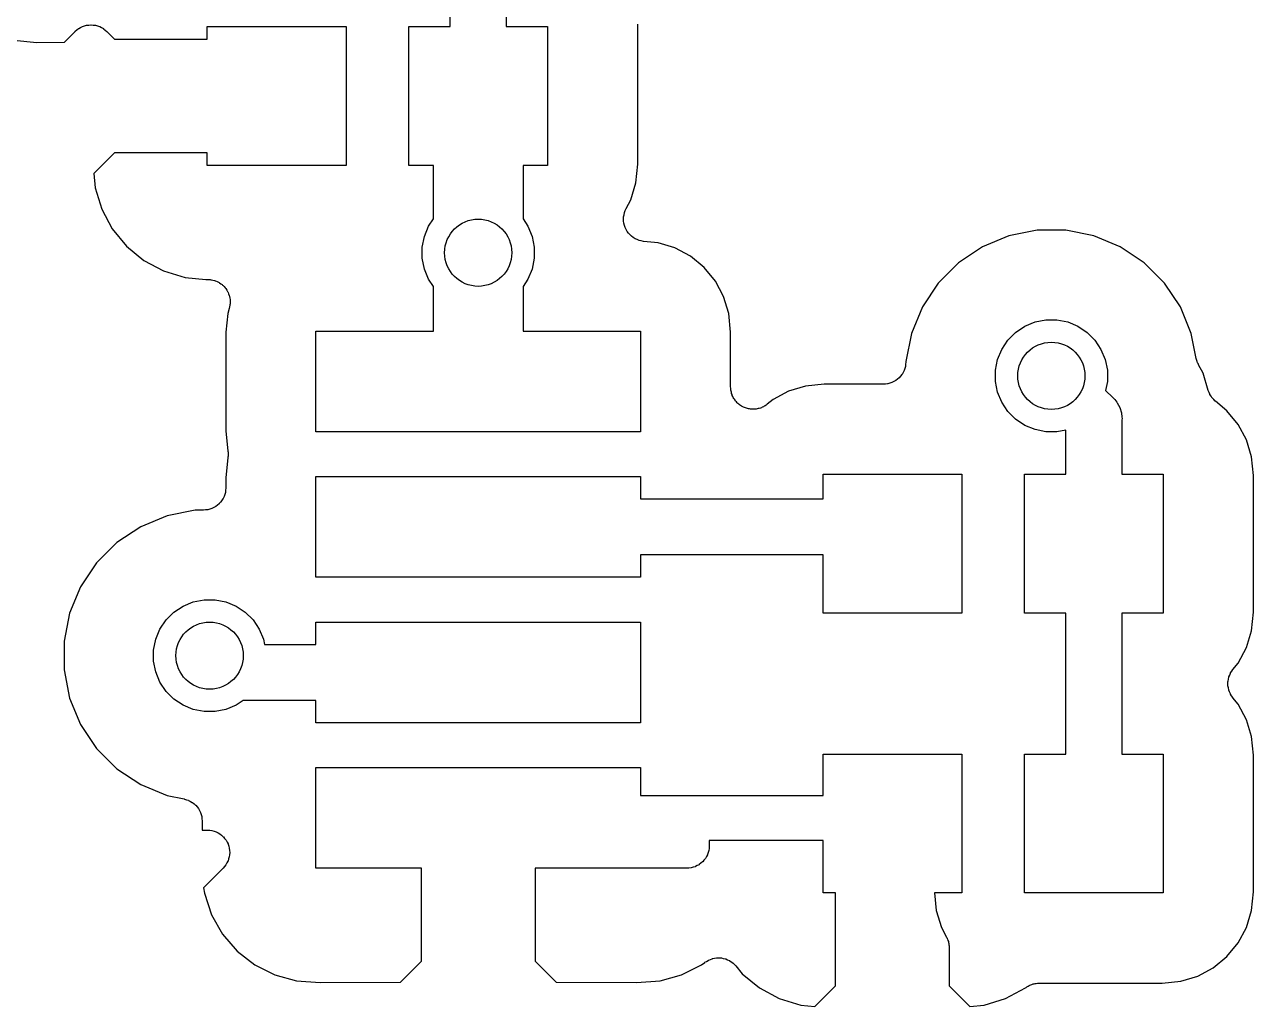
# Model space of a CAD drawing. Extents: x 4.8 to 7.88, y -6.14 to -3.94.
# Drawn here: x 6.0895 to 6.3056, y -5.8097 to -5.637 of the extents above; entities that cross this region are included whole.
import ezdxf

# ---------------------------------------------------------------- set-up
doc = ezdxf.new("R2010")
doc.units = 0
doc.header["$MEASUREMENT"] = 0
doc.layers.add('BLACK', color=7, linetype='CONTINUOUS')

msp = doc.modelspace()

# ---------------------------------------------------------------- linework, layer by layer
at = {"layer": 'BLACK', "linetype": 'CONTINUOUS'}
for p, q in [((6.16437, -5.6374), (6.16437, -5.62008)), ((6.17421, -5.62008), (6.17421, -5.6374)), ((6.09872, -5.63797), (6.09901, -5.63774)), ((6.09901, -5.63774), (6.09903, -5.63773)), ((6.09903, -5.63773), (6.09904, -5.63772)), ((6.09904, -5.63772), (6.09937, -5.63755)), ((6.09937, -5.63755), (6.09969, -5.63738)), ((6.09969, -5.63738), (6.09971, -5.63737)), ((6.09971, -5.63737), (6.09972, -5.63737)), ((6.09972, -5.63737), (6.10007, -5.63727)), ((6.10007, -5.63727), (6.10043, -5.63716)), ((6.10043, -5.63716), (6.10044, -5.63716)), ((6.10044, -5.63716), (6.10046, -5.63715)), ((6.10046, -5.63715), (6.10082, -5.63712)), ((6.10082, -5.63712), (6.10119, -5.63709)), ((6.10119, -5.63709), (6.10121, -5.63709)), ((6.10121, -5.63709), (6.10122, -5.63709)), ((6.10122, -5.63709), (6.10159, -5.63713)), ((6.10159, -5.63713), (6.10196, -5.63716)), ((6.10196, -5.63716), (6.10197, -5.63717)), ((6.10197, -5.63717), (6.10199, -5.63717)), ((6.10199, -5.63717), (6.10234, -5.63728)), ((6.10234, -5.63728), (6.10269, -5.63739)), ((6.10269, -5.63739), (6.10271, -5.6374)), ((6.10271, -5.6374), (6.10272, -5.6374)), ((6.10272, -5.6374), (6.10304, -5.63758)), ((6.10304, -5.63758), (6.10337, -5.63775)), ((6.10337, -5.63775), (6.10338, -5.63776)), ((6.10338, -5.63776), (6.10339, -5.63777)), ((6.10339, -5.63777), (6.10368, -5.638)), ((6.12165, -5.63961), (6.12165, -5.6374)), ((6.12165, -5.6374), (6.14606, -5.6374)), ((6.14606, -5.6374), (6.14606, -5.66181)), ((6.15709, -5.66181), (6.15709, -5.6374)), ((6.15709, -5.6374), (6.16437, -5.6374)), ((6.17421, -5.6374), (6.1815, -5.6374)), ((6.1815, -5.6374), (6.1815, -5.66181)), ((6.19734, -5.63735), (6.19736, -5.63717)), ((6.19734, -5.6374), (6.19734, -5.63735)), ((6.19734, -5.66162), (6.19734, -5.6374)), ((6.19736, -5.63717), (6.19736, -5.637)), ((6.08761, -5.63979), (6.09169, -5.64019)), ((6.09653, -5.64011), (6.0984, -5.63824)), ((6.0984, -5.63824), (6.09842, -5.63822)), ((6.09842, -5.63822), (6.09844, -5.6382)), ((6.09842, -5.63822), (6.09842, -5.63822)), ((6.09842, -5.63822), (6.09842, -5.63822)), ((6.09844, -5.6382), (6.09872, -5.63797)), ((6.10368, -5.638), (6.10396, -5.63824)), ((6.10396, -5.63824), (6.10533, -5.63961)), ((6.10533, -5.63961), (6.12165, -5.63961)), ((6.09169, -5.64019), (6.09653, -5.64011)), ((6.10533, -5.65961), (6.1017, -5.66324)), ((6.12165, -5.65961), (6.10533, -5.65961)), ((6.12165, -5.66181), (6.12165, -5.65961)), ((6.19702, -5.6649), (6.19734, -5.66162)), ((6.1017, -5.66324), (6.10194, -5.66573)), ((6.14606, -5.66181), (6.12165, -5.66181)), ((6.16142, -5.66181), (6.15709, -5.66181)), ((6.16142, -5.67123), (6.16142, -5.66181)), ((6.1815, -5.66181), (6.17717, -5.66181)), ((6.17717, -5.66181), (6.17717, -5.67123)), ((6.10194, -5.66573), (6.10309, -5.6695)), ((6.19612, -5.66787), (6.19702, -5.6649)), ((6.1953, -5.6694), (6.19612, -5.66787)), ((6.10309, -5.6695), (6.10494, -5.67298)), ((6.19493, -5.67048), (6.195, -5.67011)), ((6.195, -5.67011), (6.19501, -5.6701)), ((6.19501, -5.67009), (6.19515, -5.66975)), ((6.19501, -5.6701), (6.19501, -5.67009)), ((6.19515, -5.66975), (6.1953, -5.6694)), ((6.16057, -5.6725), (6.16142, -5.67123)), ((6.17717, -5.67123), (6.17801, -5.6725)), ((6.19485, -5.67084), (6.19493, -5.67048)), ((6.19485, -5.67085), (6.19485, -5.67084)), ((6.19485, -5.67086), (6.19485, -5.67085)), ((6.19485, -5.67124), (6.19485, -5.67086)), ((6.19485, -5.67161), (6.19485, -5.67124)), ((6.19485, -5.67162), (6.19485, -5.67161)), ((6.19485, -5.67163), (6.19485, -5.67162)), ((6.19492, -5.672), (6.19485, -5.67163)), ((6.19499, -5.67237), (6.19492, -5.672)), ((6.19499, -5.67238), (6.19499, -5.67237)), ((6.195, -5.67239), (6.19499, -5.67238)), ((6.19514, -5.67274), (6.195, -5.67239)), ((6.10494, -5.67298), (6.10744, -5.67602)), ((6.15945, -5.6762), (6.15983, -5.67429)), ((6.15983, -5.67429), (6.16057, -5.6725)), ((6.17801, -5.6725), (6.17876, -5.67429)), ((6.17876, -5.67429), (6.17913, -5.6762)), ((6.19528, -5.67308), (6.19514, -5.67274)), ((6.19528, -5.67309), (6.19528, -5.67308)), ((6.19529, -5.6731), (6.19528, -5.67309)), ((6.1955, -5.67341), (6.19529, -5.6731)), ((6.1957, -5.67372), (6.1955, -5.67341)), ((6.19571, -5.67373), (6.1957, -5.67372)), ((6.19571, -5.67374), (6.19571, -5.67373)), ((6.19598, -5.67401), (6.19571, -5.67374)), ((6.19624, -5.67427), (6.19598, -5.67401)), ((6.19624, -5.67428), (6.19624, -5.67427)), ((6.19625, -5.67428), (6.19624, -5.67428)), ((6.19656, -5.6745), (6.19625, -5.67428)), ((6.19687, -5.67471), (6.19656, -5.6745)), ((6.26261, -5.67421), (6.25796, -5.67614)), ((6.26756, -5.67323), (6.26261, -5.67421)), ((6.2726, -5.67323), (6.26756, -5.67323)), ((6.27754, -5.67421), (6.2726, -5.67323)), ((6.2822, -5.67614), (6.27754, -5.67421)), ((6.10744, -5.67602), (6.11049, -5.67852)), ((6.15945, -5.67813), (6.15945, -5.6762)), ((6.17913, -5.6762), (6.17913, -5.67813)), ((6.19688, -5.67471), (6.19687, -5.67471)), ((6.19689, -5.67472), (6.19688, -5.67471)), ((6.19723, -5.67486), (6.19689, -5.67472)), ((6.19758, -5.67501), (6.19723, -5.67486)), ((6.19759, -5.67501), (6.19758, -5.67501)), ((6.1976, -5.67501), (6.19759, -5.67501)), ((6.19796, -5.67509), (6.1976, -5.67501)), ((6.19833, -5.67517), (6.19796, -5.67509)), ((6.19835, -5.67517), (6.19833, -5.67517)), ((6.19838, -5.67517), (6.19835, -5.67517)), ((6.19835, -5.67517), (6.19835, -5.67517)), ((6.19835, -5.67517), (6.19835, -5.67517)), ((6.20092, -5.67542), (6.19838, -5.67517)), ((6.20389, -5.67633), (6.20092, -5.67542)), ((6.20663, -5.67779), (6.20389, -5.67633)), ((6.25796, -5.67614), (6.25377, -5.67894)), ((6.28639, -5.67894), (6.2822, -5.67614)), ((6.11049, -5.67852), (6.11396, -5.68038)), ((6.15983, -5.68004), (6.15945, -5.67813)), ((6.17913, -5.67813), (6.17876, -5.68004)), ((6.20902, -5.67976), (6.20663, -5.67779)), ((6.25377, -5.67894), (6.2502, -5.68251)), ((6.28996, -5.68251), (6.28639, -5.67894)), ((6.11396, -5.68038), (6.11773, -5.68152)), ((6.16057, -5.68183), (6.15983, -5.68004)), ((6.17876, -5.68004), (6.17801, -5.68183)), ((6.21099, -5.68215), (6.20902, -5.67976)), ((6.11773, -5.68152), (6.12138, -5.68188)), ((6.12138, -5.68188), (6.12139, -5.68188)), ((6.12139, -5.68188), (6.1215, -5.68188)), ((6.1215, -5.68188), (6.1216, -5.68187)), ((6.1216, -5.68187), (6.12188, -5.68189)), ((6.12188, -5.68189), (6.12215, -5.68189)), ((6.12215, -5.68189), (6.12226, -5.68191)), ((6.12226, -5.68191), (6.12237, -5.68192)), ((6.12237, -5.68192), (6.12264, -5.68199)), ((6.12264, -5.68199), (6.12291, -5.68204)), ((6.12291, -5.68204), (6.12301, -5.68209)), ((6.12301, -5.68209), (6.12311, -5.68211)), ((6.12311, -5.68211), (6.12336, -5.68223)), ((6.12336, -5.68223), (6.12361, -5.68234)), ((6.12361, -5.68234), (6.12371, -5.6824)), ((6.12371, -5.6824), (6.1238, -5.68245)), ((6.1238, -5.68245), (6.12402, -5.68262)), ((6.12402, -5.68262), (6.12425, -5.68277)), ((6.12425, -5.68277), (6.12433, -5.68285)), ((6.12433, -5.68285), (6.12442, -5.68292)), ((6.12442, -5.68292), (6.1246, -5.68312)), ((6.1246, -5.68312), (6.12479, -5.68332)), ((6.16142, -5.6831), (6.16057, -5.68183)), ((6.16142, -5.69094), (6.16142, -5.6831)), ((6.17801, -5.68183), (6.17717, -5.6831)), ((6.17717, -5.6831), (6.17717, -5.69094)), ((6.21245, -5.68489), (6.21099, -5.68215)), ((6.2502, -5.68251), (6.2474, -5.6867)), ((6.29276, -5.6867), (6.28996, -5.68251)), ((6.12479, -5.68332), (6.12485, -5.68341)), ((6.12485, -5.68341), (6.12492, -5.68349)), ((6.12492, -5.68349), (6.12506, -5.68373)), ((6.12506, -5.68373), (6.12522, -5.68396)), ((6.12522, -5.68396), (6.12526, -5.68406)), ((6.12526, -5.68406), (6.12531, -5.68415)), ((6.12531, -5.68415), (6.1254, -5.68442)), ((6.1254, -5.68442), (6.12551, -5.68467)), ((6.12551, -5.68467), (6.12553, -5.68478)), ((6.12553, -5.68478), (6.12556, -5.68488)), ((6.12556, -5.68488), (6.1256, -5.68515)), ((6.1256, -5.68515), (6.12566, -5.68542)), ((6.12566, -5.68542), (6.12566, -5.68553)), ((6.21335, -5.68786), (6.21245, -5.68489)), ((6.1255, -5.68695), (6.12523, -5.68786)), ((6.12556, -5.68668), (6.1255, -5.68695)), ((6.12563, -5.68641), (6.12556, -5.68668)), ((6.12565, -5.68619), (6.12563, -5.6863)), ((6.12563, -5.6863), (6.12563, -5.68641)), ((6.12566, -5.68592), (6.12565, -5.68619)), ((6.12566, -5.68553), (6.12567, -5.68564)), ((6.12567, -5.68564), (6.12566, -5.68592)), ((6.2474, -5.6867), (6.24547, -5.69135)), ((6.29469, -5.69135), (6.29276, -5.6867)), ((6.12523, -5.68786), (6.1249, -5.69114)), ((6.21368, -5.69114), (6.21335, -5.68786)), ((6.26542, -5.6901), (6.26721, -5.68935)), ((6.26721, -5.68935), (6.26911, -5.68898)), ((6.26911, -5.68898), (6.27105, -5.68898)), ((6.27105, -5.68898), (6.27295, -5.68935)), ((6.27295, -5.68935), (6.27474, -5.6901)), ((6.1249, -5.69114), (6.1249, -5.70847)), ((6.14075, -5.70866), (6.14075, -5.69094)), ((6.14075, -5.69094), (6.16142, -5.69094)), ((6.17717, -5.69094), (6.19783, -5.69094)), ((6.19783, -5.69094), (6.19783, -5.70866)), ((6.21368, -5.70078), (6.21368, -5.69114)), ((6.24547, -5.69135), (6.24449, -5.6963)), ((6.26243, -5.69254), (6.2638, -5.69117)), ((6.2638, -5.69117), (6.26542, -5.6901)), ((6.27474, -5.6901), (6.27635, -5.69117)), ((6.27635, -5.69117), (6.27772, -5.69254)), ((6.29557, -5.69578), (6.29469, -5.69135)), ((6.26136, -5.69416), (6.26243, -5.69254)), ((6.27772, -5.69254), (6.2788, -5.69416)), ((6.26024, -5.69785), (6.26061, -5.69595)), ((6.26061, -5.69595), (6.26136, -5.69416)), ((6.2788, -5.69416), (6.27954, -5.69595)), ((6.27954, -5.69595), (6.27992, -5.69785)), ((6.29562, -5.69594), (6.29557, -5.69578)), ((6.29565, -5.69611), (6.29562, -5.69594)), ((6.29573, -5.69631), (6.29565, -5.69611)), ((6.24399, -5.69824), (6.24382, -5.69856)), ((6.24417, -5.69791), (6.24399, -5.69824)), ((6.24418, -5.69789), (6.24417, -5.6979)), ((6.24417, -5.6979), (6.24417, -5.69791)), ((6.24429, -5.69753), (6.24418, -5.69789)), ((6.2444, -5.69718), (6.24429, -5.69753)), ((6.24441, -5.69715), (6.2444, -5.69717)), ((6.2444, -5.69717), (6.2444, -5.69718)), ((6.24445, -5.69678), (6.24441, -5.69715)), ((6.24449, -5.69642), (6.24445, -5.69678)), ((6.24449, -5.6963), (6.24449, -5.69636)), ((6.24449, -5.69636), (6.24449, -5.69639)), ((6.24449, -5.69639), (6.24449, -5.69639)), ((6.24449, -5.69639), (6.24449, -5.69639)), ((6.24449, -5.69639), (6.24449, -5.69642)), ((6.26024, -5.69979), (6.26024, -5.69785)), ((6.27992, -5.69785), (6.27992, -5.69979)), ((6.29579, -5.69652), (6.29573, -5.69631)), ((6.29587, -5.69667), (6.29579, -5.69652)), ((6.29593, -5.69682), (6.29587, -5.69667)), ((6.29596, -5.69687), (6.29593, -5.69682)), ((6.29675, -5.69835), (6.29596, -5.69687)), ((6.29767, -5.7014), (6.29675, -5.69835)), ((6.23011, -5.7003), (6.22683, -5.70062)), ((6.24055, -5.7003), (6.23011, -5.7003)), ((6.24092, -5.70026), (6.24055, -5.7003)), ((6.24129, -5.70023), (6.24092, -5.70026)), ((6.2413, -5.70022), (6.24129, -5.70023)), ((6.24132, -5.70022), (6.2413, -5.70022)), ((6.24167, -5.70012), (6.24132, -5.70022)), ((6.24203, -5.70001), (6.24167, -5.70012)), ((6.24204, -5.70001), (6.24203, -5.70001)), ((6.24205, -5.7), (6.24204, -5.70001)), ((6.24238, -5.69983), (6.24205, -5.7)), ((6.24271, -5.69966), (6.24238, -5.69983)), ((6.24272, -5.69965), (6.24271, -5.69966)), ((6.24273, -5.69964), (6.24272, -5.69965)), ((6.24302, -5.69941), (6.24273, -5.69964)), ((6.24331, -5.69917), (6.24302, -5.69941)), ((6.24333, -5.69916), (6.24331, -5.69916)), ((6.24331, -5.69916), (6.24331, -5.69917)), ((6.24356, -5.69887), (6.24333, -5.69916)), ((6.2438, -5.69859), (6.24356, -5.69887)), ((6.24381, -5.69857), (6.2438, -5.69859)), ((6.24382, -5.69856), (6.24381, -5.69857)), ((6.26061, -5.70169), (6.26024, -5.69979)), ((6.27992, -5.69979), (6.2796, -5.70138)), ((6.2137, -5.70096), (6.21368, -5.70078)), ((6.2137, -5.70114), (6.2137, -5.70096)), ((6.21373, -5.70134), (6.2137, -5.70114)), ((6.21375, -5.70154), (6.21373, -5.70134)), ((6.21381, -5.70172), (6.21375, -5.70154)), ((6.21384, -5.7019), (6.21381, -5.70172)), ((6.21392, -5.70208), (6.21384, -5.7019)), ((6.21397, -5.70228), (6.21392, -5.70208)), ((6.21406, -5.70244), (6.21397, -5.70228)), ((6.21413, -5.70261), (6.21406, -5.70244)), ((6.21424, -5.70278), (6.21413, -5.70261)), ((6.22387, -5.70152), (6.22113, -5.70298)), ((6.22683, -5.70062), (6.22387, -5.70152)), ((6.26136, -5.70348), (6.26061, -5.70169)), ((6.2796, -5.70138), (6.28087, -5.70265)), ((6.28087, -5.70265), (6.28106, -5.7028)), ((6.29781, -5.70174), (6.29767, -5.7014)), ((6.29795, -5.70207), (6.29781, -5.70174)), ((6.29796, -5.70209), (6.29795, -5.70207)), ((6.29797, -5.70211), (6.29796, -5.70209)), ((6.29817, -5.70241), (6.29797, -5.70211)), ((6.29836, -5.70272), (6.29817, -5.70241)), ((6.29838, -5.70273), (6.29836, -5.70272)), ((6.29839, -5.70275), (6.29838, -5.70273)), ((6.21434, -5.70295), (6.21424, -5.70278)), ((6.21445, -5.7031), (6.21434, -5.70295)), ((6.21455, -5.70325), (6.21445, -5.7031)), ((6.21469, -5.7034), (6.21455, -5.70325)), ((6.21482, -5.70355), (6.21469, -5.7034)), ((6.21496, -5.70367), (6.21482, -5.70355)), ((6.21509, -5.7038), (6.21496, -5.70367)), ((6.21526, -5.70391), (6.21509, -5.7038)), ((6.21541, -5.70404), (6.21526, -5.70391)), ((6.21558, -5.70413), (6.21541, -5.70404)), ((6.21573, -5.70423), (6.21558, -5.70413)), ((6.21591, -5.70431), (6.21573, -5.70423)), ((6.21609, -5.70441), (6.21591, -5.70431)), ((6.21627, -5.70446), (6.21609, -5.70441)), ((6.21644, -5.70453), (6.21627, -5.70446)), ((6.21663, -5.70457), (6.21644, -5.70453)), ((6.21682, -5.70463), (6.21663, -5.70457)), ((6.21701, -5.70465), (6.21682, -5.70463)), ((6.21719, -5.70469), (6.21701, -5.70465)), ((6.21739, -5.70469), (6.21719, -5.70469)), ((6.21759, -5.70471), (6.21739, -5.70469)), ((6.21777, -5.7047), (6.21759, -5.70471)), ((6.21796, -5.7047), (6.21777, -5.7047)), ((6.21815, -5.70466), (6.21796, -5.7047)), ((6.21835, -5.70464), (6.21815, -5.70466)), ((6.21853, -5.70459), (6.21835, -5.70464)), ((6.21871, -5.70456), (6.21853, -5.70459)), ((6.2189, -5.70448), (6.21871, -5.70456)), ((6.21909, -5.70443), (6.2189, -5.70448)), ((6.21925, -5.70434), (6.21909, -5.70443)), ((6.21943, -5.70427), (6.21925, -5.70434)), ((6.21959, -5.70416), (6.21943, -5.70427)), ((6.21977, -5.70407), (6.21959, -5.70416)), ((6.21991, -5.70395), (6.21977, -5.70407)), ((6.22007, -5.70385), (6.21991, -5.70395)), ((6.22011, -5.70382), (6.22007, -5.70385)), ((6.22113, -5.70298), (6.22011, -5.70382)), ((6.26243, -5.70509), (6.26136, -5.70348)), ((6.28106, -5.7028), (6.28121, -5.70299)), ((6.28121, -5.70299), (6.28121, -5.70299)), ((6.28121, -5.70299), (6.28159, -5.70345)), ((6.28159, -5.70345), (6.28167, -5.70355)), ((6.28167, -5.70355), (6.28213, -5.70441)), ((6.28213, -5.70441), (6.28241, -5.70533)), ((6.29865, -5.70301), (6.29839, -5.70275)), ((6.2989, -5.70327), (6.29865, -5.70301)), ((6.29893, -5.7033), (6.2989, -5.70327)), ((6.29894, -5.7033), (6.29893, -5.7033)), ((6.29893, -5.7033), (6.29893, -5.7033)), ((6.30095, -5.70495), (6.29894, -5.7033)), ((6.29894, -5.7033), (6.29894, -5.7033)), ((6.2638, -5.70646), (6.26243, -5.70509)), ((6.26542, -5.70754), (6.2638, -5.70646)), ((6.28241, -5.70533), (6.28248, -5.70606)), ((6.28248, -5.70606), (6.28248, -5.70606)), ((6.28248, -5.70606), (6.2825, -5.7063)), ((6.2825, -5.7063), (6.28248, -5.70654)), ((6.28248, -5.70654), (6.28248, -5.71614)), ((6.30292, -5.70735), (6.30095, -5.70495)), ((6.1249, -5.70847), (6.12526, -5.71206)), ((6.19783, -5.70866), (6.14075, -5.70866)), ((6.26721, -5.70828), (6.26542, -5.70754)), ((6.26911, -5.70866), (6.26721, -5.70828)), ((6.27105, -5.70866), (6.26911, -5.70866)), ((6.27264, -5.70835), (6.27105, -5.70866)), ((6.27264, -5.71614), (6.27264, -5.70835)), ((6.30438, -5.71009), (6.30292, -5.70735)), ((6.30528, -5.71305), (6.30438, -5.71009)), ((6.12526, -5.71317), (6.1249, -5.71673)), ((6.12526, -5.71206), (6.12529, -5.71222)), ((6.12528, -5.71303), (6.12526, -5.71317)), ((6.12529, -5.71299), (6.12528, -5.71301)), ((6.12528, -5.71301), (6.12528, -5.71303)), ((6.12529, -5.71222), (6.12529, -5.71224)), ((6.12529, -5.71224), (6.12529, -5.71226)), ((6.12529, -5.71226), (6.12529, -5.71263)), ((6.12529, -5.71263), (6.12529, -5.71299)), ((6.30561, -5.71633), (6.30528, -5.71305)), ((6.1249, -5.71673), (6.1249, -5.7185)), ((6.14075, -5.73425), (6.14075, -5.71654)), ((6.14075, -5.71654), (6.19783, -5.71654)), ((6.19783, -5.71654), (6.19783, -5.72047)), ((6.22992, -5.72047), (6.22992, -5.71614)), ((6.22992, -5.71614), (6.25433, -5.71614)), ((6.25433, -5.71614), (6.25433, -5.74055)), ((6.26535, -5.74055), (6.26535, -5.71614)), ((6.26535, -5.71614), (6.27264, -5.71614)), ((6.28248, -5.71614), (6.28976, -5.71614)), ((6.28976, -5.71614), (6.28976, -5.74055)), ((6.30561, -5.74036), (6.30561, -5.71633)), ((6.1246, -5.72003), (6.12459, -5.72004)), ((6.12471, -5.71968), (6.1246, -5.72003)), ((6.12482, -5.71932), (6.12471, -5.71968)), ((6.12486, -5.71892), (6.12482, -5.7193)), ((6.12482, -5.7193), (6.12482, -5.71931)), ((6.12482, -5.71931), (6.12482, -5.71932)), ((6.1249, -5.71856), (6.12486, -5.71892)), ((6.1249, -5.7185), (6.1249, -5.71853)), ((6.1249, -5.71853), (6.1249, -5.71853)), ((6.1249, -5.71853), (6.1249, -5.71853)), ((6.1249, -5.71853), (6.1249, -5.71856)), ((6.12244, -5.72215), (6.12209, -5.72226)), ((6.12245, -5.72215), (6.12244, -5.72215)), ((6.12247, -5.72214), (6.12245, -5.72215)), ((6.1228, -5.72197), (6.12247, -5.72214)), ((6.12312, -5.7218), (6.1228, -5.72197)), ((6.12313, -5.72179), (6.12312, -5.7218)), ((6.12315, -5.72178), (6.12313, -5.72179)), ((6.12343, -5.72155), (6.12315, -5.72178)), ((6.12372, -5.72132), (6.12343, -5.72155)), ((6.12373, -5.72131), (6.12372, -5.72132)), ((6.12374, -5.7213), (6.12373, -5.72131)), ((6.12398, -5.72101), (6.12374, -5.7213)), ((6.12422, -5.72073), (6.12398, -5.72101)), ((6.12423, -5.72071), (6.12422, -5.72072)), ((6.12422, -5.72072), (6.12422, -5.72073)), ((6.12441, -5.72038), (6.12423, -5.72071)), ((6.12459, -5.72005), (6.12441, -5.72038)), ((6.12459, -5.72004), (6.12459, -5.72005)), ((6.19783, -5.72047), (6.22992, -5.72047)), ((6.11458, -5.72342), (6.10993, -5.72535)), ((6.11953, -5.72244), (6.11458, -5.72342)), ((6.12097, -5.72244), (6.11953, -5.72244)), ((6.12134, -5.7224), (6.12097, -5.72244)), ((6.12171, -5.72237), (6.12134, -5.7224)), ((6.12172, -5.72237), (6.12171, -5.72237)), ((6.12173, -5.72237), (6.12172, -5.72237)), ((6.12209, -5.72226), (6.12173, -5.72237)), ((6.10993, -5.72535), (6.10573, -5.72815)), ((6.10573, -5.72815), (6.10217, -5.73172)), ((6.22992, -5.73031), (6.19783, -5.73031)), ((6.19783, -5.73031), (6.19783, -5.73425)), ((6.22992, -5.74055), (6.22992, -5.73031)), ((6.10217, -5.73172), (6.09937, -5.73591)), ((6.19783, -5.73425), (6.14075, -5.73425)), ((6.09937, -5.73591), (6.09744, -5.74057)), ((6.11577, -5.74039), (6.11739, -5.73931)), ((6.11739, -5.73931), (6.11918, -5.73857)), ((6.11918, -5.73857), (6.12108, -5.73819)), ((6.12108, -5.73819), (6.12302, -5.73819)), ((6.12302, -5.73819), (6.12492, -5.73857)), ((6.12492, -5.73857), (6.12671, -5.73931)), ((6.12671, -5.73931), (6.12832, -5.74039)), ((6.09744, -5.74057), (6.09646, -5.74551)), ((6.1144, -5.74176), (6.11577, -5.74039)), ((6.12832, -5.74039), (6.12969, -5.74176)), ((6.25433, -5.74055), (6.22992, -5.74055)), ((6.27264, -5.74055), (6.26535, -5.74055)), ((6.27264, -5.76535), (6.27264, -5.74055)), ((6.28976, -5.74055), (6.28248, -5.74055)), ((6.28248, -5.74055), (6.28248, -5.76535)), ((6.30528, -5.74364), (6.30561, -5.74036)), ((6.11258, -5.74516), (6.11332, -5.74337)), ((6.11332, -5.74337), (6.1144, -5.74176)), ((6.12969, -5.74176), (6.13077, -5.74337)), ((6.13077, -5.74337), (6.13151, -5.74516)), ((6.14075, -5.74606), (6.14075, -5.74213)), ((6.14075, -5.74213), (6.19783, -5.74213)), ((6.19783, -5.74213), (6.19783, -5.75984)), ((6.30438, -5.74661), (6.30528, -5.74364)), ((6.09646, -5.74551), (6.09646, -5.75055)), ((6.1122, -5.74706), (6.11258, -5.74516)), ((6.13151, -5.74516), (6.13169, -5.74606)), ((6.1122, -5.749), (6.1122, -5.74706)), ((6.13169, -5.74606), (6.14075, -5.74606)), ((6.30292, -5.74934), (6.30438, -5.74661)), ((6.11258, -5.7509), (6.1122, -5.749)), ((6.30201, -5.75046), (6.30292, -5.74934)), ((6.09646, -5.75055), (6.09744, -5.7555)), ((6.11332, -5.75269), (6.11258, -5.7509)), ((6.30114, -5.75253), (6.30121, -5.75217)), ((6.30121, -5.75217), (6.30129, -5.7518)), ((6.30129, -5.75179), (6.3013, -5.75177)), ((6.30129, -5.7518), (6.30129, -5.75179)), ((6.3013, -5.75177), (6.30144, -5.75144)), ((6.30144, -5.75144), (6.30158, -5.75109)), ((6.30158, -5.75109), (6.30159, -5.75108)), ((6.30159, -5.75108), (6.3016, -5.75107)), ((6.3016, -5.75107), (6.3018, -5.75076)), ((6.3018, -5.75076), (6.30201, -5.75046)), ((6.1144, -5.75431), (6.11332, -5.75269)), ((6.11577, -5.75568), (6.1144, -5.75431)), ((6.30113, -5.75256), (6.30114, -5.75254)), ((6.30113, -5.75293), (6.30113, -5.75256)), ((6.30113, -5.75329), (6.30113, -5.75293)), ((6.30113, -5.75331), (6.30113, -5.75329)), ((6.30113, -5.75333), (6.30113, -5.75331)), ((6.3012, -5.75369), (6.30113, -5.75333)), ((6.30114, -5.75254), (6.30114, -5.75253)), ((6.30127, -5.75405), (6.3012, -5.75369)), ((6.30128, -5.75406), (6.30127, -5.75405)), ((6.30128, -5.75408), (6.30128, -5.75406)), ((6.30142, -5.75442), (6.30128, -5.75408)), ((6.30156, -5.75476), (6.30142, -5.75442)), ((6.09744, -5.7555), (6.09937, -5.76015)), ((6.11739, -5.75675), (6.11577, -5.75568)), ((6.11918, -5.7575), (6.11739, -5.75675)), ((6.12671, -5.75675), (6.12492, -5.7575)), ((6.12798, -5.75591), (6.12671, -5.75675)), ((6.14075, -5.75591), (6.12798, -5.75591)), ((6.14075, -5.75984), (6.14075, -5.75591)), ((6.30156, -5.75478), (6.30156, -5.75476)), ((6.30157, -5.75479), (6.30156, -5.75478)), ((6.30177, -5.7551), (6.30157, -5.75479)), ((6.30197, -5.75541), (6.30177, -5.7551)), ((6.30199, -5.75543), (6.30197, -5.75541)), ((6.30201, -5.75545), (6.30199, -5.75543)), ((6.30199, -5.75543), (6.30199, -5.75543)), ((6.30199, -5.75543), (6.30199, -5.75543)), ((6.30292, -5.75656), (6.30201, -5.75545)), ((6.30438, -5.7593), (6.30292, -5.75656)), ((6.12108, -5.75787), (6.11918, -5.7575)), ((6.12302, -5.75787), (6.12108, -5.75787)), ((6.12492, -5.7575), (6.12302, -5.75787)), ((6.09937, -5.76015), (6.10217, -5.76434)), ((6.19783, -5.75984), (6.14075, -5.75984)), ((6.30528, -5.76227), (6.30438, -5.7593)), ((6.30561, -5.76555), (6.30528, -5.76227)), ((6.10217, -5.76434), (6.10573, -5.76791)), ((6.22992, -5.77264), (6.22992, -5.76535)), ((6.22992, -5.76535), (6.25433, -5.76535)), ((6.25433, -5.76535), (6.25433, -5.78976)), ((6.26535, -5.78976), (6.26535, -5.76535)), ((6.26535, -5.76535), (6.27264, -5.76535)), ((6.28248, -5.76535), (6.28976, -5.76535)), ((6.28976, -5.76535), (6.28976, -5.78976)), ((6.30561, -5.78957), (6.30561, -5.76555)), ((6.10573, -5.76791), (6.10993, -5.77071)), ((6.14075, -5.78543), (6.14075, -5.76772)), ((6.14075, -5.76772), (6.19783, -5.76772)), ((6.19783, -5.76772), (6.19783, -5.77264)), ((6.10993, -5.77071), (6.11458, -5.77264)), ((6.11458, -5.77264), (6.11758, -5.77323)), ((6.11758, -5.77323), (6.1176, -5.77324)), ((6.1176, -5.77324), (6.1176, -5.77324)), ((6.1176, -5.77324), (6.1176, -5.77324)), ((6.1176, -5.77324), (6.11763, -5.77325)), ((6.11763, -5.77325), (6.11798, -5.77336)), ((6.11798, -5.77336), (6.11834, -5.77347)), ((6.11834, -5.77347), (6.11835, -5.77347)), ((6.11835, -5.77347), (6.11837, -5.77348)), ((6.11837, -5.77348), (6.11869, -5.77366)), ((6.11869, -5.77366), (6.11901, -5.77383)), ((6.11901, -5.77383), (6.11902, -5.77384)), ((6.11902, -5.77384), (6.11904, -5.77385)), ((6.11904, -5.77385), (6.11932, -5.77409)), ((6.19783, -5.77264), (6.22992, -5.77264)), ((6.11932, -5.77409), (6.1196, -5.77432)), ((6.1196, -5.77432), (6.11961, -5.77433)), ((6.11961, -5.77433), (6.11963, -5.77434)), ((6.11963, -5.77434), (6.11986, -5.77463)), ((6.11986, -5.77463), (6.12009, -5.77492)), ((6.12009, -5.77492), (6.1201, -5.77493)), ((6.1201, -5.77493), (6.12011, -5.77494)), ((6.12011, -5.77494), (6.12028, -5.77527)), ((6.12028, -5.77527), (6.12045, -5.7756)), ((6.12045, -5.7756), (6.12046, -5.77561)), ((6.12046, -5.77561), (6.12046, -5.77562)), ((6.12046, -5.77562), (6.12056, -5.77597)), ((6.12056, -5.77597), (6.12067, -5.77633)), ((6.12067, -5.77633), (6.12067, -5.77635)), ((6.12067, -5.77635), (6.12068, -5.77636)), ((6.12068, -5.77636), (6.12071, -5.77673)), ((6.12071, -5.77673), (6.12075, -5.7771)), ((6.12075, -5.7771), (6.12075, -5.7787)), ((6.12075, -5.7787), (6.12165, -5.7787)), ((6.12165, -5.7787), (6.12169, -5.7787)), ((6.12169, -5.7787), (6.12169, -5.7787)), ((6.12169, -5.7787), (6.1217, -5.7787)), ((6.1217, -5.7787), (6.12171, -5.7787)), ((6.12171, -5.7787), (6.12209, -5.77874)), ((6.12209, -5.77874), (6.12246, -5.77878)), ((6.12246, -5.77878), (6.12246, -5.77879)), ((6.12246, -5.77879), (6.12247, -5.77879)), ((6.12247, -5.77879), (6.12284, -5.7789)), ((6.12284, -5.7789), (6.12319, -5.77901)), ((6.12319, -5.77901), (6.1232, -5.77902)), ((6.1232, -5.77902), (6.1232, -5.77902)), ((6.1232, -5.77902), (6.12354, -5.7792)), ((6.12354, -5.7792), (6.12387, -5.77938)), ((6.12387, -5.77938), (6.12387, -5.77939)), ((6.12387, -5.77939), (6.12388, -5.77939)), ((6.12388, -5.77939), (6.12417, -5.77963)), ((6.12417, -5.77963), (6.12446, -5.77987)), ((6.12446, -5.77987), (6.12446, -5.77988)), ((6.12446, -5.77988), (6.12447, -5.77988)), ((6.12447, -5.77988), (6.1247, -5.78017)), ((6.1247, -5.78017), (6.12494, -5.78047)), ((6.12494, -5.78047), (6.12494, -5.78048)), ((6.12494, -5.78048), (6.12495, -5.78048)), ((6.12495, -5.78048), (6.12512, -5.78081)), ((6.22992, -5.78051), (6.20992, -5.78051)), ((6.20992, -5.78051), (6.20992, -5.7815)), ((6.22992, -5.78976), (6.22992, -5.78051)), ((6.12512, -5.78081), (6.1253, -5.78115)), ((6.1253, -5.78115), (6.1253, -5.78116)), ((6.1253, -5.78116), (6.1253, -5.78116)), ((6.1253, -5.78116), (6.12541, -5.78152)), ((6.12541, -5.78152), (6.12552, -5.78189)), ((6.12552, -5.78189), (6.12552, -5.78189)), ((6.12552, -5.78189), (6.12552, -5.7819)), ((6.12552, -5.7819), (6.12556, -5.78228)), ((6.12559, -5.78267), (6.12555, -5.78305)), ((6.12556, -5.78228), (6.12559, -5.78265)), ((6.12559, -5.78265), (6.12559, -5.78266)), ((6.12559, -5.78266), (6.12559, -5.78267)), ((6.20972, -5.78267), (6.20961, -5.78302)), ((6.20984, -5.78231), (6.20972, -5.78267)), ((6.20988, -5.78192), (6.20984, -5.78229)), ((6.20984, -5.78229), (6.20984, -5.7823)), ((6.20984, -5.7823), (6.20984, -5.78231)), ((6.20992, -5.78155), (6.20988, -5.78192)), ((6.20992, -5.7815), (6.20992, -5.78152)), ((6.20992, -5.78152), (6.20992, -5.78152)), ((6.20992, -5.78152), (6.20992, -5.78152)), ((6.20992, -5.78152), (6.20992, -5.78155)), ((6.12492, -5.78484), (6.12468, -5.78513)), ((6.12493, -5.78483), (6.12492, -5.78483)), ((6.12492, -5.78483), (6.12492, -5.78484)), ((6.1251, -5.78449), (6.12493, -5.78483)), ((6.12528, -5.78416), (6.1251, -5.78449)), ((6.12529, -5.78415), (6.12528, -5.78416)), ((6.12528, -5.78416), (6.12528, -5.78416)), ((6.1254, -5.78378), (6.12529, -5.78415)), ((6.12551, -5.78343), (6.1254, -5.78378)), ((6.12555, -5.78305), (6.12551, -5.78342)), ((6.12551, -5.78342), (6.12551, -5.78342)), ((6.12551, -5.78342), (6.12551, -5.78343)), ((6.20814, -5.78479), (6.20781, -5.78496)), ((6.20815, -5.78478), (6.20814, -5.78479)), ((6.20816, -5.78478), (6.20815, -5.78478)), ((6.20845, -5.78454), (6.20816, -5.78478)), ((6.20874, -5.78431), (6.20845, -5.78454)), ((6.20875, -5.7843), (6.20874, -5.78431)), ((6.20876, -5.78429), (6.20875, -5.7843)), ((6.20899, -5.784), (6.20876, -5.78429)), ((6.20923, -5.78372), (6.20899, -5.784)), ((6.20924, -5.78371), (6.20923, -5.78372)), ((6.20925, -5.7837), (6.20924, -5.78371)), ((6.20942, -5.78337), (6.20925, -5.7837)), ((6.2096, -5.78305), (6.20942, -5.78337)), ((6.20961, -5.78303), (6.2096, -5.78305)), ((6.20961, -5.78302), (6.20961, -5.78303)), ((6.12444, -5.78542), (6.12099, -5.78887)), ((6.12468, -5.78513), (6.12444, -5.78542)), ((6.15929, -5.78543), (6.14075, -5.78543)), ((6.15929, -5.80176), (6.15929, -5.78543)), ((6.20598, -5.78543), (6.17929, -5.78543)), ((6.17929, -5.78543), (6.17929, -5.80176)), ((6.20635, -5.7854), (6.20598, -5.78543)), ((6.20672, -5.78536), (6.20635, -5.7854)), ((6.20674, -5.78536), (6.20672, -5.78536)), ((6.20675, -5.78536), (6.20674, -5.78536)), ((6.20711, -5.78525), (6.20675, -5.78536)), ((6.20746, -5.78515), (6.20711, -5.78525)), ((6.20747, -5.78514), (6.20746, -5.78515)), ((6.20748, -5.78514), (6.20747, -5.78514)), ((6.20781, -5.78496), (6.20748, -5.78514)), ((6.12099, -5.78887), (6.12113, -5.78981)), ((6.12113, -5.78981), (6.12238, -5.79359)), ((6.23213, -5.78976), (6.22992, -5.78976)), ((6.23213, -5.80609), (6.23213, -5.78976)), ((6.25433, -5.78976), (6.24953, -5.78976)), ((6.24953, -5.78976), (6.24983, -5.79285)), ((6.28976, -5.78976), (6.26535, -5.78976)), ((6.30528, -5.79285), (6.30561, -5.78957)), ((6.24983, -5.79285), (6.25073, -5.79582)), ((6.30438, -5.79582), (6.30528, -5.79285)), ((6.12238, -5.79359), (6.12433, -5.79702)), ((6.12433, -5.79702), (6.1269, -5.8)), ((6.25073, -5.79582), (6.25166, -5.79755)), ((6.25166, -5.79755), (6.25169, -5.7976)), ((6.25169, -5.7976), (6.25175, -5.79776)), ((6.25175, -5.79776), (6.25183, -5.79791)), ((6.30292, -5.79856), (6.30438, -5.79582)), ((6.25183, -5.79791), (6.25189, -5.79811)), ((6.25189, -5.79811), (6.25197, -5.79832)), ((6.25197, -5.79832), (6.252, -5.79848)), ((6.252, -5.79848), (6.25205, -5.79864)), ((6.25205, -5.79864), (6.25207, -5.79886)), ((6.25207, -5.79886), (6.25211, -5.79907)), ((6.25211, -5.79907), (6.25211, -5.79924)), ((6.25211, -5.79924), (6.25213, -5.79941)), ((6.25213, -5.79941), (6.25213, -5.80609)), ((6.30095, -5.80095), (6.30292, -5.79856)), ((6.1269, -5.8), (6.13001, -5.80242)), ((6.1556, -5.80544), (6.15929, -5.80176)), ((6.17929, -5.80176), (6.18298, -5.80544)), ((6.20857, -5.80242), (6.20912, -5.80199)), ((6.20912, -5.80199), (6.20916, -5.80196)), ((6.20916, -5.80196), (6.20944, -5.80179)), ((6.20944, -5.80179), (6.20971, -5.80162)), ((6.20971, -5.80162), (6.20977, -5.80159)), ((6.20977, -5.80159), (6.20982, -5.80156)), ((6.20982, -5.80156), (6.21012, -5.80145)), ((6.21012, -5.80145), (6.21042, -5.80133)), ((6.21042, -5.80133), (6.21048, -5.80131)), ((6.21048, -5.80131), (6.21054, -5.80129)), ((6.21054, -5.80129), (6.21086, -5.80124)), ((6.21086, -5.80124), (6.21117, -5.80118)), ((6.21117, -5.80118), (6.21124, -5.80118)), ((6.21124, -5.80118), (6.2113, -5.80117)), ((6.2113, -5.80117), (6.21162, -5.80118)), ((6.21162, -5.80118), (6.21194, -5.80118)), ((6.21194, -5.80118), (6.212, -5.8012)), ((6.212, -5.8012), (6.21207, -5.8012)), ((6.21207, -5.8012), (6.21238, -5.80127)), ((6.21238, -5.80127), (6.21269, -5.80133)), ((6.21269, -5.80133), (6.21275, -5.80136)), ((6.21275, -5.80136), (6.21281, -5.80137)), ((6.21281, -5.80137), (6.21311, -5.80151)), ((6.21311, -5.80151), (6.2134, -5.80163)), ((6.2134, -5.80163), (6.21346, -5.80167)), ((6.21346, -5.80167), (6.21351, -5.80169)), ((6.21351, -5.80169), (6.21377, -5.80188)), ((6.21377, -5.80188), (6.21404, -5.80206)), ((6.21404, -5.80206), (6.21409, -5.8021)), ((6.21409, -5.8021), (6.21414, -5.80214)), ((6.21414, -5.80214), (6.21436, -5.80237)), ((6.29856, -5.80292), (6.30095, -5.80095)), ((6.13001, -5.80242), (6.13353, -5.80419)), ((6.13353, -5.80419), (6.13733, -5.80524)), ((6.20126, -5.80524), (6.20505, -5.80419)), ((6.20505, -5.80419), (6.20857, -5.80242)), ((6.21436, -5.80237), (6.21458, -5.8026)), ((6.21458, -5.8026), (6.21571, -5.80397)), ((6.21571, -5.80397), (6.21876, -5.80647)), ((6.29582, -5.80438), (6.29856, -5.80292)), ((6.13733, -5.80524), (6.14149, -5.80554)), ((6.14149, -5.80554), (6.1556, -5.80544)), ((6.18298, -5.80544), (6.1971, -5.80554)), ((6.1971, -5.80554), (6.20126, -5.80524)), ((6.21876, -5.80647), (6.22223, -5.80833)), ((6.22849, -5.80972), (6.23213, -5.80609)), ((6.25213, -5.80609), (6.25576, -5.80972)), ((6.26202, -5.80833), (6.2655, -5.80647)), ((6.2655, -5.80647), (6.26551, -5.80647)), ((6.26551, -5.80647), (6.26565, -5.80637)), ((6.26565, -5.80637), (6.26578, -5.80626)), ((6.26578, -5.80626), (6.26597, -5.80616)), ((6.26597, -5.80616), (6.26615, -5.80605)), ((6.26615, -5.80605), (6.26631, -5.80598)), ((6.26631, -5.80598), (6.26646, -5.8059)), ((6.26646, -5.8059), (6.26666, -5.80584)), ((6.26666, -5.80584), (6.26686, -5.80576)), ((6.26686, -5.80576), (6.26703, -5.80573)), ((6.26703, -5.80573), (6.2672, -5.80568)), ((6.2672, -5.80568), (6.26741, -5.80566)), ((6.26741, -5.80566), (6.26762, -5.80562)), ((6.26762, -5.80562), (6.26779, -5.80562)), ((6.26779, -5.80562), (6.26796, -5.80561)), ((6.26796, -5.80561), (6.28957, -5.80561)), ((6.28957, -5.80561), (6.29285, -5.80528)), ((6.29285, -5.80528), (6.29582, -5.80438)), ((6.22223, -5.80833), (6.226, -5.80947)), ((6.25825, -5.80947), (6.26202, -5.80833)), ((6.226, -5.80947), (6.22849, -5.80972)), ((6.25576, -5.80972), (6.25825, -5.80947))]:
    msp.add_line(p, q, dxfattribs=at)
at = {"layer": 'BLACK'}
for centre in [(6.16929, -5.67717), (6.27008, -5.69882), (6.12205, -5.74803)]:
    msp.add_circle(centre, 0.00591, dxfattribs=at)

doc.saveas('drawing.dxf')
